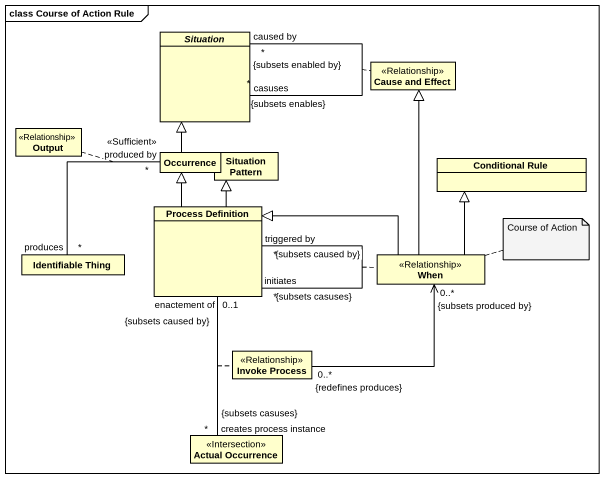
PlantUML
@startuml
mainframe class Course of Action Rule
hide circle
hide empty members
abstract class Situation
class "Cause and Effect" as Cause_and_Effect <<Relationship>>
class Output <<Relationship>>
class Occurrence
class "Situation Pattern" as Situation_Pattern
class "Conditional Rule" as Conditional_Rule
class "Process Definition" as Process_Definition
class "Identifiable Thing" as Identifiable_Thing
class When <<Relationship>>
class "Invoke Process" as Invoke_Process <<Relationship>>
class "Actual Occurrence" as Actual_Occurrence <<Intersection>>
Situation "casuses\n*\n{subsets enables}" -- "caused by\n*\n{subsets enabled by}" Situation
(Situation, Situation) .. Cause_and_Effect
Occurrence -up-|> Situation
Occurrence "produced by\n<<Sufficient>>\n*" -- "produces\n*" Identifiable_Thing
(Occurrence, Identifiable_Thing) .. Output
Process_Definition -up-|> Occurrence
Process_Definition -up-|> Situation_Pattern
Process_Definition "triggered by\n*\n{subsets caused by}" -- "initiates\n*\n{subsets casuses}" Process_Definition
(Process_Definition, Process_Definition) .. When
Process_Definition "enactement of\n0..1\n{subsets caused by}" -- "creates process instance\n*\n{subsets casuses}" Actual_Occurrence
(Process_Definition, Actual_Occurrence) .. Invoke_Process
When -up-|> Cause_and_Effect
When -up-|> Conditional_Rule
When -left-|> Process_Definition
When "0..*\n{subsets produced by}" <-- "0..*\n{redefines produces}" Invoke_Process
note right of When : Course of Action
@enduml
